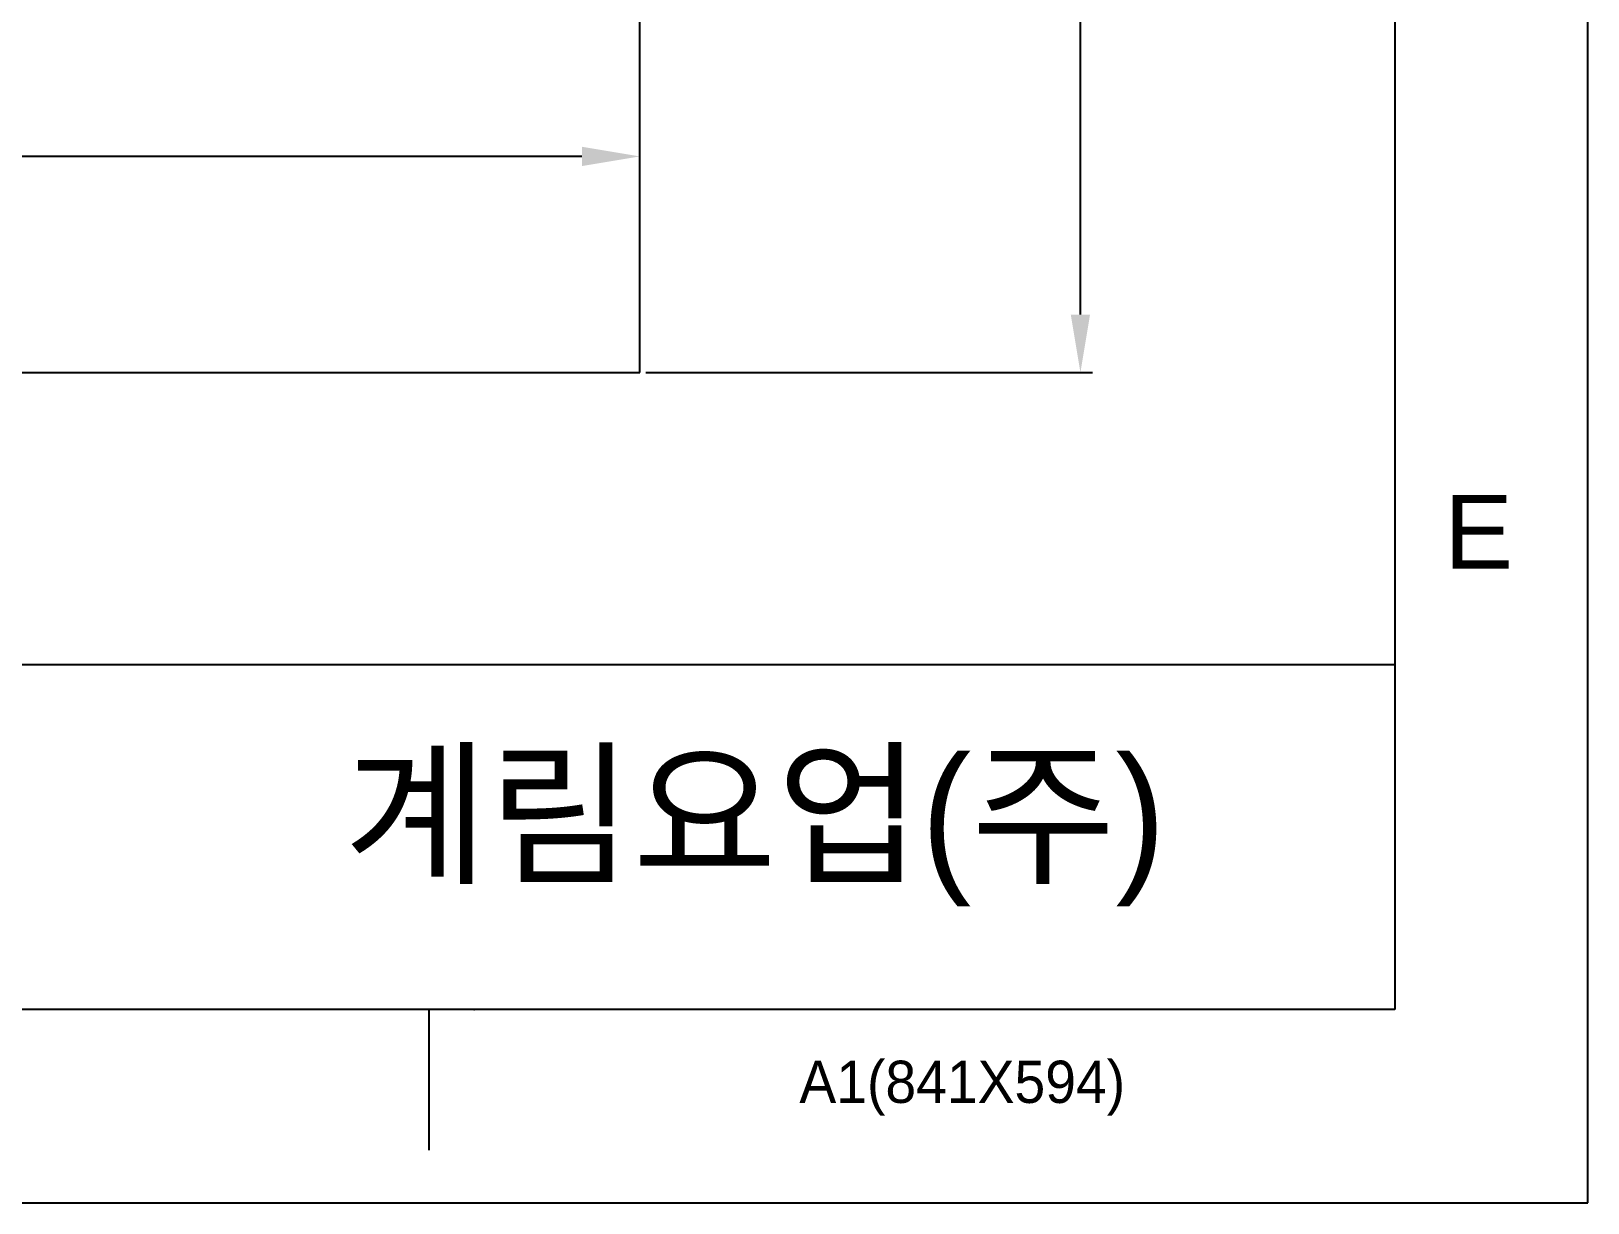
# Model space of a CAD drawing. Header units: millimetres. Extents: x 7160 to 8001, y 2712 to 3307.
# Drawn here: x 7839.9 to 8001.2, y 2712.5 to 2833.9 of the extents above; entities that cross this region are included whole.
import ezdxf

# ---------------------------------------------------------------- set-up
doc = ezdxf.new("R2010")
doc.units = ezdxf.units.MM
doc.linetypes.add('CENTERX2', pattern=[20.32, 12.7, -2.54, 2.54, -2.54])
for name, color, linetype in [('DIM', 3, 'Continuous'), ('FORM', 7, 'Continuous'), ('벽', 2, 'Continuous')]:
    doc.layers.add(name, color=color, linetype=linetype)
doc.layers.add('TEXT', color=2, linetype='Continuous', lineweight=13)
doc.styles.add('ROMANS', font='Gulim.ttf')
doc.styles.get("Standard").update_dxf_attribs({"font": 'arial.ttf'})
doc.dimstyles.new('ISO-25', dxfattribs={"dimtxt": 5, "dimasz": 5, "dimexe": 1.252, "dimexo": 0.625, "dimgap": 1, "dimtad": 1, "dimtoh": 1, "dimdec": 1, "dimdsep": 46, "dimtxsty": 'Standard', "dimcen": 0, "dimclrd": 3, "dimclre": 3, "dimclrt": 4, "dimadec": 0, "dimazin": 0, "dimtfac": 1, "dimtdec": 1, "dimtmove": 0, "dimatfit": 3, "dimfxl": 1, "dimarcsym": 0})

# ---------------------------------------------------------------- blocks, each defined once
blk = doc.blocks.new('*D46')
at = {"layer": 'DIM', "color": 3, "lineweight": -2, "transparency": 16777216}
for p, q in [((7867.83, 3069.55), (7611.69, 3069.55)), ((7612.94, 3063.55), (7612.94, 2928.05)), ((7612.94, 2804.55), (7612.94, 2917.18)), ((7626.55, 2798.55), (7611.69, 2798.55))]:
    blk.add_line(p, q, dxfattribs=at)
at = {"layer": 'DIM', "color": 3, "transparency": 16777216}
for points in [[(7611.94, 3063.55), (7613.94, 3063.55), (7612.94, 3069.55)], [(7611.94, 2804.55), (7613.94, 2804.55), (7612.94, 2798.55)]]:
    blk.add_solid(points, dxfattribs=at)
at = {"layer": 'DIM', "color": 4, "transparency": 16777216, "insert": (7612.94, 2922.61), "char_height": 6, "attachment_point": 5}
blk.add_mtext('(1650)', dxfattribs=at)
blk = doc.blocks.new('*D57')
at = {"layer": 'DIM', "color": 3, "lineweight": -2, "transparency": 16777216}
for p, q in [((7945.71, 2943.92), (7949.89, 2943.92)), ((7948.63, 2937.92), (7948.63, 2875.17)), ((7948.63, 2804.55), (7948.63, 2864.3)), ((7903.59, 2798.55), (7949.89, 2798.55))]:
    blk.add_line(p, q, dxfattribs=at)
at = {"layer": 'DIM', "color": 3, "transparency": 16777216}
for points in [[(7947.63, 2937.92), (7949.63, 2937.92), (7948.63, 2943.92)], [(7947.63, 2804.55), (7949.63, 2804.55), (7948.63, 2798.55)]]:
    blk.add_solid(points, dxfattribs=at)
at = {"layer": 'DIM', "color": 4, "transparency": 16777216, "insert": (7948.63, 2869.73), "char_height": 6, "attachment_point": 5}
blk.add_mtext('(400)', dxfattribs=at)
blk = doc.blocks.new('*D56')
at = {"layer": 'DIM', "color": 3, "lineweight": -2, "transparency": 16777216}
for p, q in [((7661.47, 2969.29), (7661.47, 2819.69)), ((7667.47, 2820.94), (7770.52, 2820.94)), ((7896.96, 2820.94), (7793.91, 2820.94)), ((7902.96, 2813.55), (7902.96, 2822.19))]:
    blk.add_line(p, q, dxfattribs=at)
at = {"layer": 'DIM', "color": 3, "transparency": 16777216}
for points in [[(7667.47, 2821.94), (7667.47, 2819.94), (7661.47, 2820.94)], [(7896.96, 2821.94), (7896.96, 2819.94), (7902.96, 2820.94)]]:
    blk.add_solid(points, dxfattribs=at)
at = {"layer": 'DIM', "color": 4, "transparency": 16777216, "insert": (7782.22, 2820.94), "char_height": 6, "attachment_point": 5}
blk.add_mtext('241.5', dxfattribs=at)

msp = doc.modelspace()

# ---------------------------------------------------------------- linework, layer by layer
at = {"layer": 'FORM', "color": 7, "linetype": 'Continuous'}
for p, q in [((8001.23, 2712.5), (8001.23, 3307.2)), ((7981.21, 3287.18), (7981.21, 2732.52)), ((7981.21, 2732.52), (7180.26, 2732.52)), ((7881.09, 2732.52), (7881.09, 2717.97)), ((7160.23, 2712.5), (8001.23, 2712.5))]:
    msp.add_line(p, q, dxfattribs=at)
at = {"layer": 'FORM'}
msp.add_line((7336.4, 2768.28), (7981.21, 2768.28), dxfattribs=at)
msp.add_point((7885.8, 2732.52), dxfattribs=at)
at = {"layer": '벽'}
for p, q in [((7902.96, 2798.55), (7902.96, 3248.1)), ((7216.03, 2798.55), (7902.96, 2798.55))]:
    msp.add_line(p, q, dxfattribs=at)

# ---------------------------------------------------------------- texts
at = {"layer": 'FORM', "insert": (7989.91, 2782.04), "char_height": 7.63, "attachment_point": 5}
msp.add_mtext_dynamic_manual_height_columns('E', width=10.0119, gutter_width=12.51, heights=[0], dxfattribs=at)
at = {"layer": 'TEXT', "style": 'ROMANS'}
msp.add_text('A1(841X594)', height=4.3802, dxfattribs=at).set_placement((7919.5, 2722.85))
at = {"layer": 'TEXT', "linetype": 'CENTERX2', "insert": (7914.88, 2750.97), "char_height": 11.9189, "attachment_point": 5}
msp.add_mtext_dynamic_manual_height_columns('{\\fHYGothic-Medium|b0|i0|c129|p18;계림요업(주)}', width=143.0272, gutter_width=29.8, heights=[0], dxfattribs=at)

# ---------------------------------------------------------------- dimensions: what is measured, and where the dimension line sits
at = {"layer": 'DIM'}
for base, p1, p2, text, picture, middle in [((7612.94, 2798.55), (7868.46, 3069.55), (7627.18, 2798.55), '(1650)', '*D46', (7612.94, 2922.61)), ((7948.63, 2798.55), (7945.08, 2943.92), (7902.96, 2798.55), '(400)', '*D57', (7948.63, 2869.73))]:
    dim = msp.add_linear_dim(base=base, p1=p1, p2=p2, angle=90, text=text, dimstyle='ISO-25', override={"dimtxt": 6, "dimasz": 6, "dimgap": 1.5, "dimtih": 1, "dimtmove": 2}, dxfattribs=at)
    dim.commit()
    dim.dimension.update_dxf_attribs({"geometry": picture, "text_midpoint": middle, "dimtype": 160})
dim = msp.add_linear_dim(base=(7902.96, 2820.94), p1=(7661.47, 2969.92), p2=(7902.96, 2812.92), dimstyle='ISO-25', override={"dimtxt": 6, "dimasz": 6, "dimgap": 1.5, "dimtih": 1, "dimtmove": 2}, dxfattribs=at)
dim.commit()
dim.dimension.update_dxf_attribs({"geometry": '*D56', "text_midpoint": (7782.22, 2820.94), "dimtype": 160})

doc.saveas('drawing.dxf')
